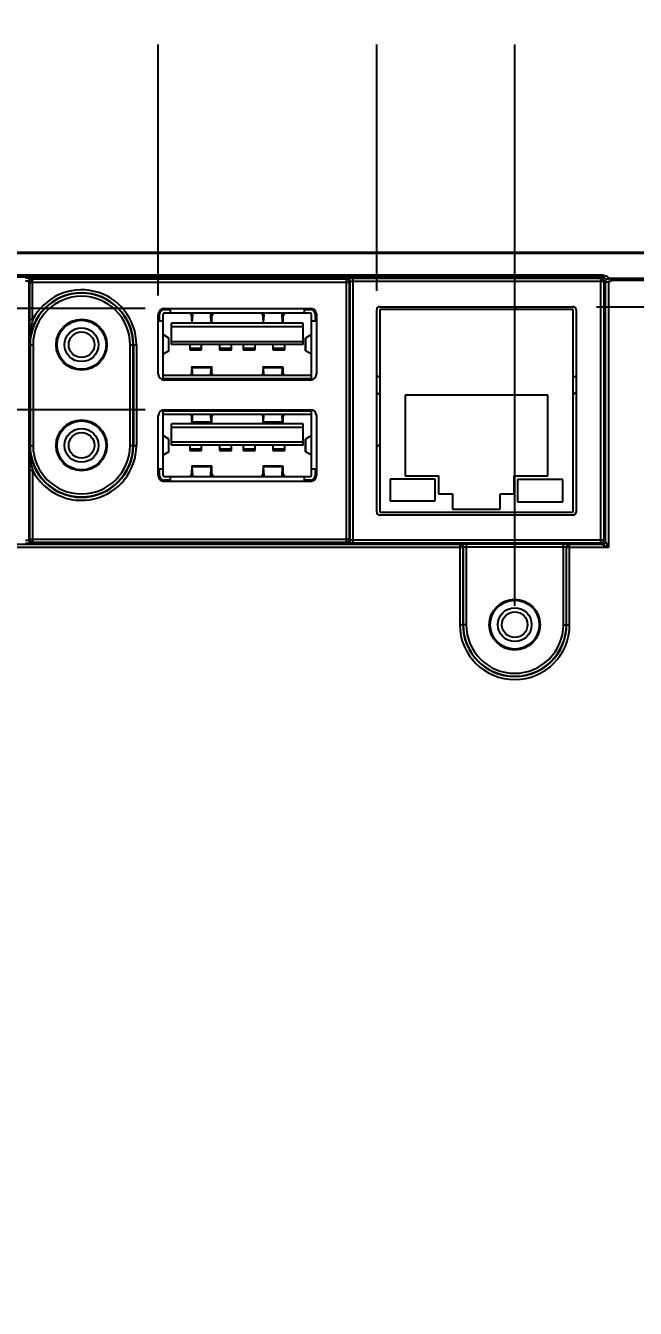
# Model space of a CAD drawing. Header units: inches. Extents: x 0 to 34, y 0 to 22.
# Drawn here: x 9.216 to 11.235, y 13.224 to 17.471 of the extents above; entities that cross this region are included whole.
import ezdxf

# ---------------------------------------------------------------- set-up
doc = ezdxf.new("R2010")
doc.units = ezdxf.units.IN
doc.header["$LTSCALE"] = 1.87
doc.header["$MEASUREMENT"] = 0
doc.layers.get('0').update_dxf_attribs({"linetype": 'CONTINUOUS'})
for name, color, linetype in [('02___PRT_ALL_AXES', 7, 'CONTINUOUS'), ('COSMETIC', 7, 'CONTINUOUS'), ('DIMENSIONS', 7, 'CONTINUOUS')]:
    doc.layers.add(name, color=color, linetype=linetype)
doc.styles.get("Standard").update_dxf_attribs({"font": 'txt', "width": 0.8})
doc.dimstyles.new('DIMSTYLE_2', dxfattribs={"dimtxt": 0.125, "dimasz": 0.18, "dimexe": 0.18, "dimexo": 0.0625, "dimgap": 0.09, "dimtad": 0, "dimtih": 1, "dimtoh": 1, "dimdec": 3, "dimzin": 4, "dimdsep": 46, "dimtxsty": 'STANDARD', "dimblk": '_FILLED', "dimblk1": '_FILLED', "dimblk2": '_FILLED', "dimcen": 0.09, "dimadec": 0, "dimazin": 0, "dimtp": 0.001, "dimtm": 0.001, "dimtfac": 1, "dimtdec": 3, "dimtofl": 0, "dimtmove": 0, "dimatfit": 3, "dimldrblk": '_FILLED', "dimfxl": 1, "dimtolj": 1, "dimtzin": 4, "dimarcsym": 0})

# ---------------------------------------------------------------- blocks, each defined once
blk = doc.blocks.new('*D15')
at = {"layer": 'DIMENSIONS', "color": 2, "linetype": 'CONTINUOUS'}
blk.add_line((11.1829, 11.5852), (13.4526, 11.5852), dxfattribs=at)
blk = doc.blocks.new('_FILLED')
at = {"color": 0, "linetype": 'BYBLOCK'}
blk.add_solid([(0, 0), (-1, 0.174), (-1, -0.174)], dxfattribs=at)
blk = doc.blocks.new('*D20')
at = {"layer": 'DIMENSIONS', "color": 2, "linetype": 'CONTINUOUS'}
for p, q in [((6.7249, 16.5346), (6.4681, 16.2617)), ((9.6121, 16.5346), (6.7249, 16.5346)), ((6.4681, 16.2617), (6.2876, 16.2617))]:
    blk.add_line(p, q, dxfattribs=at)
blk = doc.blocks.new('*D21')
at = {"layer": 'DIMENSIONS', "color": 2, "linetype": 'CONTINUOUS'}
for p, q in [((6.7249, 16.199), (6.4711, 16.0109)), ((9.6121, 16.199), (6.7249, 16.199)), ((6.4711, 16.0109), (6.2876, 16.0109))]:
    blk.add_line(p, q, dxfattribs=at)
blk = doc.blocks.new('*D22')
at = {"layer": 'DIMENSIONS', "color": 2, "linetype": 'CONTINUOUS'}
for p, q in [((11.1068, 16.5402), (12.9997, 16.5402)), ((12.9997, 16.5402), (13.2625, 16.0054)), ((13.2625, 16.0054), (13.4526, 16.0054))]:
    blk.add_line(p, q, dxfattribs=at)
blk = doc.blocks.new('*D30')
at = {"layer": 'DIMENSIONS', "color": 2, "linetype": 'CONTINUOUS'}
blk.add_line((12.2338, 14.8187), (12.2338, 17.4082), dxfattribs=at)
blk = doc.blocks.new('*D31')
at = {"layer": 'DIMENSIONS', "color": 2, "linetype": 'CONTINUOUS'}
blk.add_line((11.3885, 16.6326), (11.3885, 17.4082), dxfattribs=at)
blk = doc.blocks.new('*D32')
at = {"layer": 'DIMENSIONS', "color": 2, "linetype": 'CONTINUOUS'}
blk.add_line((10.3785, 16.5927), (10.3785, 17.4082), dxfattribs=at)
blk = doc.blocks.new('*D33')
at = {"layer": 'DIMENSIONS', "color": 2, "linetype": 'CONTINUOUS'}
blk.add_line((9.6549, 16.5773), (9.6549, 17.4082), dxfattribs=at)
blk = doc.blocks.new('*D37')
at = {"layer": 'DIMENSIONS', "color": 2, "linetype": 'CONTINUOUS'}
blk.add_line((10.8356, 15.5501), (10.8356, 17.4082), dxfattribs=at)

msp = doc.modelspace()

# ---------------------------------------------------------------- linework, layer by layer
at = {"color": 7, "linetype": 'CONTINUOUS'}
for p, q in [((7.2816, 16.7207), (12.4356, 16.7207)), ((7.2816, 16.7177), (12.4356, 16.7177)), ((11.1263, 16.6443), (8.5906, 16.6443)), ((11.1263, 16.6385), (8.5915, 16.6385)), ((9.2258, 16.6239), (9.2206, 16.6242)), ((9.2258, 16.6239), (9.2258, 15.7675)), ((9.2287, 16.6209), (9.2258, 16.6239)), ((9.2287, 16.6209), (9.2287, 16.4965)), ((10.2887, 16.6209), (9.2287, 16.6209)), ((9.2387, 16.6309), (9.2358, 16.6339)), ((9.2361, 16.6305), (9.2387, 16.6309)), ((9.2387, 16.4965), (9.2387, 16.6309)), ((10.2787, 16.6309), (9.2387, 16.6309)), ((10.2809, 16.633), (10.2787, 16.6309)), ((10.2787, 15.7605), (10.2787, 16.6309)), ((10.2814, 16.6305), (10.2787, 16.6309)), ((10.2908, 16.623), (10.2887, 16.6209)), ((10.2887, 15.7705), (10.2887, 16.6209)), ((10.2908, 15.7683), (10.2908, 16.623)), ((10.3008, 15.758), (10.3008, 16.6333)), ((11.1212, 16.6333), (10.3008, 16.6333)), ((11.1312, 16.6233), (10.3008, 16.6233)), ((11.1263, 16.6385), (11.1212, 16.6333)), ((11.1212, 15.758), (11.1212, 16.6333)), ((11.1238, 16.633), (11.1212, 16.6333)), ((11.1263, 16.6385), (11.1265, 16.6415)), ((11.1265, 16.6415), (11.1267, 16.6443)), ((11.136, 16.6281), (11.1312, 16.6233)), ((11.1312, 15.768), (11.1312, 16.6233)), ((11.1361, 16.6236), (11.136, 16.6261)), ((11.1361, 15.763), (11.1361, 16.6236)), ((11.1397, 16.6223), (11.1429, 16.6222)), ((11.1461, 16.6226), (11.1461, 15.743)), ((12.4356, 16.6336), (11.1489, 16.6336)), ((12.4356, 16.6265), (11.1559, 16.6265)), ((9.6746, 16.5346), (10.1589, 16.5346)), ((9.6746, 16.5307), (9.6943, 16.5307)), ((10.1589, 16.5189), (9.6746, 16.5189)), ((9.6943, 16.5346), (9.6943, 16.5189)), ((9.7608, 16.5189), (9.766, 16.5084)), ((9.7679, 16.5189), (9.7668, 16.496)), ((9.7671, 16.4865), (9.7686, 16.5189)), ((9.8302, 16.4865), (9.8287, 16.5189)), ((9.8294, 16.5189), (9.8305, 16.496)), ((9.8365, 16.5189), (9.8313, 16.5084)), ((9.997, 16.5189), (10.0023, 16.5084)), ((10.0042, 16.5189), (10.0031, 16.496)), ((10.0033, 16.4865), (10.0049, 16.5189)), ((10.0664, 16.4865), (10.0649, 16.5189)), ((10.0656, 16.5189), (10.0667, 16.496)), ((10.0727, 16.5189), (10.0675, 16.5084)), ((10.1392, 16.5189), (10.1392, 16.5346)), ((10.1392, 16.5307), (10.1589, 16.5307)), ((10.3785, 15.8601), (10.3785, 16.5302)), ((10.3885, 16.5402), (11.0286, 16.5402)), ((10.3885, 16.5307), (10.3885, 15.8606)), ((11.0286, 16.5307), (10.3885, 16.5307)), ((11.0286, 15.8606), (11.0286, 16.5307)), ((11.0386, 16.5302), (11.0386, 15.8601)), ((9.2387, 16.4965), (9.2287, 16.4965)), ((9.6549, 16.3173), (9.6549, 16.5148)), ((9.6707, 16.4928), (9.6549, 16.4928)), ((9.6589, 16.4928), (9.6589, 16.515)), ((9.6707, 16.2982), (9.6707, 16.515)), ((9.6983, 16.4146), (9.6983, 16.4854)), ((10.1353, 16.4854), (9.6983, 16.4854)), ((9.7662, 16.4962), (9.7662, 16.5053)), ((9.7662, 16.4962), (9.7665, 16.4854)), ((9.7666, 16.5075), (9.7666, 16.4985)), ((9.7674, 16.5075), (9.7666, 16.5075)), ((9.7666, 16.4985), (9.767, 16.4985)), ((9.7668, 16.4953), (9.7666, 16.4985)), ((9.7668, 16.496), (9.7668, 16.4953)), ((9.7671, 16.4865), (9.8302, 16.4865)), ((9.8307, 16.5075), (9.8299, 16.5075)), ((9.8303, 16.4985), (9.8307, 16.4985)), ((9.8305, 16.4953), (9.8307, 16.4985)), ((9.8305, 16.496), (9.8305, 16.4953)), ((9.8307, 16.4985), (9.8307, 16.5075)), ((9.8311, 16.4962), (9.8308, 16.4854)), ((9.8311, 16.5053), (9.8311, 16.4962)), ((10.0024, 16.4962), (10.0024, 16.5053)), ((10.0024, 16.4962), (10.0027, 16.4854)), ((10.0028, 16.5075), (10.0028, 16.4985)), ((10.0036, 16.5075), (10.0028, 16.5075)), ((10.0028, 16.4985), (10.0032, 16.4985)), ((10.003, 16.4953), (10.0028, 16.4985)), ((10.0031, 16.496), (10.003, 16.4953)), ((10.0033, 16.4865), (10.0664, 16.4865)), ((10.067, 16.5075), (10.0661, 16.5075)), ((10.0666, 16.4985), (10.0669, 16.4985)), ((10.0667, 16.496), (10.0668, 16.4953)), ((10.0668, 16.4953), (10.0669, 16.4985)), ((10.0669, 16.4985), (10.067, 16.5075)), ((10.0673, 16.4962), (10.067, 16.4854)), ((10.0674, 16.5053), (10.0673, 16.4962)), ((10.1353, 16.4146), (10.1353, 16.4854)), ((10.1628, 16.2982), (10.1628, 16.515)), ((10.1786, 16.4928), (10.1628, 16.4928)), ((10.1746, 16.515), (10.1746, 16.4928)), ((10.1786, 16.5167), (10.1786, 16.3173)), ((9.2288, 16.4639), (9.2289, 16.445)), ((9.2289, 16.445), (9.2289, 16.4434)), ((9.2289, 16.4434), (9.2291, 16.4143)), ((9.6904, 16.4366), (9.6707, 16.448)), ((9.6904, 16.3945), (9.6904, 16.4366)), ((9.6905, 16.4365), (9.6904, 16.4366)), ((9.6905, 16.3946), (9.6905, 16.4365)), ((10.1353, 16.4736), (9.6983, 16.4736)), ((10.1431, 16.4366), (10.143, 16.4365)), ((10.143, 16.3946), (10.143, 16.4365)), ((10.1628, 16.448), (10.1431, 16.4366)), ((10.1431, 16.4366), (10.1431, 16.3945)), ((9.2291, 16.4143), (9.2403, 16.4143)), ((9.2303, 16.4143), (9.2303, 16.0811)), ((9.2403, 16.4143), (9.2403, 16.0811)), ((9.5616, 16.0811), (9.5616, 16.4143)), ((9.5616, 16.4143), (9.5827, 16.4143)), ((9.5716, 16.0811), (9.5716, 16.4143)), ((9.5727, 16.4143), (9.5727, 16.0811)), ((9.5827, 16.4143), (9.5827, 16.0811)), ((9.6904, 16.3945), (9.6707, 16.3831)), ((9.6905, 16.3946), (9.6904, 16.3945)), ((10.1353, 16.4244), (9.6983, 16.4244)), ((10.1353, 16.4146), (9.6983, 16.4146)), ((9.7593, 16.4146), (9.7593, 16.397)), ((9.7593, 16.4025), (9.7986, 16.4025)), ((9.7593, 16.397), (9.7986, 16.397)), ((9.7986, 16.397), (9.7986, 16.4146)), ((9.8577, 16.4146), (9.8577, 16.397)), ((9.8577, 16.4025), (9.8971, 16.4025)), ((9.8577, 16.397), (9.8971, 16.397)), ((9.8971, 16.397), (9.8971, 16.4146)), ((9.9364, 16.4146), (9.9364, 16.397)), ((9.9364, 16.4025), (9.9758, 16.4025)), ((9.9364, 16.397), (9.9758, 16.397)), ((9.9758, 16.397), (9.9758, 16.4146)), ((10.0349, 16.4146), (10.0349, 16.397)), ((10.0349, 16.4025), (10.0742, 16.4025)), ((10.0349, 16.397), (10.0742, 16.397)), ((10.0742, 16.397), (10.0742, 16.4146)), ((10.1431, 16.3945), (10.143, 16.3946)), ((10.1628, 16.3831), (10.1431, 16.3945)), ((9.6707, 16.3132), (10.1628, 16.3132)), ((9.7659, 16.321), (9.7622, 16.3132)), ((9.766, 16.3235), (9.7661, 16.3303)), ((9.7663, 16.3281), (9.7666, 16.3329)), ((9.7663, 16.3281), (9.7663, 16.3214)), ((9.7669, 16.3281), (9.7663, 16.3281)), ((9.7663, 16.3214), (9.7672, 16.3214)), ((9.7666, 16.3407), (9.8307, 16.3407)), ((9.7669, 16.3378), (9.7666, 16.3407)), ((9.7666, 16.3329), (9.7667, 16.3316)), ((9.7667, 16.3316), (9.7676, 16.3132)), ((9.768, 16.3132), (9.7669, 16.3378)), ((9.8304, 16.3378), (9.7669, 16.3378)), ((9.8293, 16.3132), (9.8304, 16.3378)), ((9.8306, 16.3316), (9.8297, 16.3132)), ((9.8301, 16.3214), (9.831, 16.3214)), ((9.8304, 16.3378), (9.8307, 16.3407)), ((9.831, 16.3281), (9.8304, 16.3281)), ((9.8307, 16.3329), (9.8306, 16.3316)), ((9.831, 16.3281), (9.8307, 16.3329)), ((9.831, 16.3214), (9.831, 16.3281)), ((9.8312, 16.3303), (9.8313, 16.3235)), ((9.8314, 16.321), (9.8351, 16.3132)), ((10.0021, 16.321), (9.9985, 16.3132)), ((10.0022, 16.3235), (10.0023, 16.3303)), ((10.0026, 16.3281), (10.0025, 16.3214)), ((10.0025, 16.3214), (10.0034, 16.3214)), ((10.0026, 16.3281), (10.0028, 16.3329)), ((10.0031, 16.3281), (10.0026, 16.3281)), ((10.0028, 16.3407), (10.067, 16.3407)), ((10.0031, 16.3378), (10.0028, 16.3407)), ((10.0028, 16.3329), (10.0029, 16.3316)), ((10.0029, 16.3316), (10.0038, 16.3132)), ((10.0042, 16.3132), (10.0031, 16.3378)), ((10.0666, 16.3378), (10.0031, 16.3378)), ((10.0655, 16.3132), (10.0666, 16.3378)), ((10.0668, 16.3316), (10.066, 16.3132)), ((10.0663, 16.3214), (10.0672, 16.3214)), ((10.0666, 16.3378), (10.067, 16.3407)), ((10.0672, 16.3281), (10.0667, 16.3281)), ((10.067, 16.3329), (10.0668, 16.3316)), ((10.0672, 16.3281), (10.067, 16.3329)), ((10.0672, 16.3214), (10.0672, 16.3281)), ((10.0674, 16.3303), (10.0675, 16.3235)), ((10.0676, 16.321), (10.0713, 16.3132)), ((10.1628, 16.3014), (9.6707, 16.3014)), ((10.1586, 16.2973), (9.675, 16.2973)), ((10.4723, 16.2476), (10.4723, 15.9799)), ((10.9448, 16.2476), (10.4723, 16.2476)), ((10.9448, 15.9799), (10.9448, 16.2476)), ((9.6549, 15.9817), (9.6549, 16.1793)), ((9.6707, 15.9815), (9.6707, 16.1982)), ((9.6707, 16.1951), (10.1628, 16.1951)), ((10.1628, 16.1833), (9.6707, 16.1833)), ((9.6746, 16.199), (10.1589, 16.199)), ((9.7622, 16.1833), (9.7659, 16.1754)), ((9.7676, 16.1833), (9.7667, 16.1649)), ((9.7669, 16.1586), (9.768, 16.1833)), ((9.8304, 16.1586), (9.8293, 16.1833)), ((9.8297, 16.1833), (9.8306, 16.1649)), ((9.8351, 16.1833), (9.8314, 16.1754)), ((9.9985, 16.1833), (10.0021, 16.1754)), ((10.0038, 16.1833), (10.0029, 16.1649)), ((10.0031, 16.1586), (10.0042, 16.1833)), ((10.0666, 16.1586), (10.0655, 16.1833)), ((10.066, 16.1833), (10.0668, 16.1649)), ((10.0713, 16.1833), (10.0676, 16.1754)), ((10.1628, 15.9815), (10.1628, 16.1983)), ((10.1786, 16.1812), (10.1786, 15.9817)), ((9.6983, 16.0819), (9.6983, 16.1528)), ((10.1353, 16.1528), (9.6983, 16.1528)), ((10.1353, 16.1409), (9.6983, 16.1409)), ((9.7661, 16.1662), (9.766, 16.1729)), ((9.7663, 16.1751), (9.7663, 16.1683)), ((9.7672, 16.1751), (9.7663, 16.1751)), ((9.7663, 16.1683), (9.7669, 16.1683)), ((9.7666, 16.1636), (9.7663, 16.1683)), ((9.7667, 16.1649), (9.7666, 16.1636)), ((9.7666, 16.1557), (9.7669, 16.1586)), ((9.7666, 16.1557), (9.8307, 16.1557)), ((9.7669, 16.1586), (9.8304, 16.1586)), ((9.831, 16.1751), (9.8301, 16.1751)), ((9.8304, 16.1683), (9.831, 16.1683)), ((9.8307, 16.1557), (9.8304, 16.1586)), ((9.8306, 16.1649), (9.8307, 16.1636)), ((9.8307, 16.1636), (9.831, 16.1683)), ((9.831, 16.1683), (9.831, 16.1751)), ((9.8313, 16.1729), (9.8312, 16.1662)), ((10.0023, 16.1662), (10.0022, 16.1729)), ((10.0025, 16.1751), (10.0026, 16.1683)), ((10.0034, 16.1751), (10.0025, 16.1751)), ((10.0026, 16.1683), (10.0031, 16.1683)), ((10.0028, 16.1636), (10.0026, 16.1683)), ((10.0029, 16.1649), (10.0028, 16.1636)), ((10.0028, 16.1557), (10.0031, 16.1586)), ((10.0028, 16.1557), (10.067, 16.1557)), ((10.0031, 16.1586), (10.0666, 16.1586)), ((10.0672, 16.1751), (10.0663, 16.1751)), ((10.067, 16.1557), (10.0666, 16.1586)), ((10.0667, 16.1683), (10.0672, 16.1683)), ((10.0668, 16.1649), (10.067, 16.1636)), ((10.067, 16.1636), (10.0672, 16.1683)), ((10.0672, 16.1683), (10.0672, 16.1751)), ((10.0675, 16.1729), (10.0674, 16.1662)), ((10.1353, 16.0819), (10.1353, 16.1528)), ((9.6904, 16.102), (9.6707, 16.1134)), ((9.6904, 16.0598), (9.6904, 16.102)), ((9.6905, 16.1018), (9.6904, 16.102)), ((9.6905, 16.06), (9.6905, 16.1018)), ((10.1431, 16.102), (10.143, 16.1018)), ((10.143, 16.06), (10.143, 16.1018)), ((10.1628, 16.1134), (10.1431, 16.102)), ((10.1431, 16.102), (10.1431, 16.0598)), ((9.2291, 16.0811), (9.2289, 16.052)), ((9.2289, 16.052), (9.2289, 16.0504)), ((9.2291, 16.0811), (9.2403, 16.0811)), ((9.5616, 16.0811), (9.5827, 16.0811)), ((9.6904, 16.0598), (9.6707, 16.0484)), ((9.6905, 16.06), (9.6904, 16.0598)), ((10.1353, 16.0917), (9.6983, 16.0917)), ((10.1353, 16.0819), (9.6983, 16.0819)), ((9.7593, 16.0819), (9.7593, 16.0637)), ((9.7593, 16.0695), (9.7986, 16.0695)), ((9.7593, 16.0637), (9.7986, 16.0637)), ((9.7986, 16.0637), (9.7986, 16.0819)), ((9.8577, 16.0819), (9.8577, 16.0637)), ((9.8577, 16.0695), (9.8971, 16.0695)), ((9.8577, 16.0637), (9.8971, 16.0637)), ((9.8971, 16.0637), (9.8971, 16.0819)), ((9.9364, 16.0819), (9.9364, 16.0637)), ((9.9364, 16.0695), (9.9758, 16.0695)), ((9.9364, 16.0637), (9.9758, 16.0637)), ((9.9758, 16.0637), (9.9758, 16.0819)), ((10.0349, 16.0819), (10.0349, 16.0637)), ((10.0349, 16.0695), (10.0742, 16.0695)), ((10.0349, 16.0637), (10.0742, 16.0637)), ((10.0742, 16.0637), (10.0742, 16.0819)), ((10.1431, 16.0598), (10.143, 16.06)), ((10.1628, 16.0484), (10.1431, 16.0598)), ((9.2289, 16.0504), (9.2288, 16.031)), ((9.7668, 16.013), (9.8305, 16.013)), ((9.7671, 16.01), (9.7668, 16.013)), ((9.7686, 15.9776), (9.7671, 16.01)), ((9.8302, 16.01), (9.7671, 16.01)), ((9.8287, 15.9776), (9.8302, 16.01)), ((9.8302, 16.01), (9.8305, 16.013)), ((10.003, 16.013), (10.0668, 16.013)), ((10.0033, 16.01), (10.003, 16.013)), ((10.0049, 15.9776), (10.0033, 16.01)), ((10.0664, 16.01), (10.0033, 16.01)), ((10.0649, 15.9776), (10.0664, 16.01)), ((10.0664, 16.01), (10.0668, 16.013)), ((9.2287, 15.9989), (9.2287, 15.7705)), ((9.2287, 15.9989), (9.2387, 15.9989)), ((9.2387, 15.9989), (9.2387, 15.7605)), ((9.6549, 16.0037), (9.6707, 16.0037)), ((9.6589, 15.9815), (9.6589, 16.0037)), ((9.6746, 15.9776), (10.1589, 15.9776)), ((9.6943, 15.9776), (9.6943, 15.9618)), ((9.766, 15.988), (9.7608, 15.9776)), ((9.7662, 15.9912), (9.7662, 16.0003)), ((9.7666, 15.998), (9.7668, 16.0012)), ((9.7666, 15.998), (9.7666, 15.9889)), ((9.767, 15.998), (9.7666, 15.998)), ((9.7666, 15.9889), (9.7674, 15.9889)), ((9.7668, 16.0012), (9.7668, 16.0004)), ((9.7668, 16.0004), (9.7679, 15.9776)), ((9.8305, 16.0004), (9.8294, 15.9776)), ((9.8299, 15.9889), (9.8307, 15.9889)), ((9.8307, 15.998), (9.8303, 15.998)), ((9.8305, 16.0012), (9.8305, 16.0004)), ((9.8307, 15.998), (9.8305, 16.0012)), ((9.8307, 15.9889), (9.8307, 15.998)), ((9.8311, 16.0003), (9.8311, 15.9912)), ((9.8313, 15.988), (9.8365, 15.9776)), ((10.0023, 15.988), (9.997, 15.9776)), ((10.0024, 15.9912), (10.0024, 16.0003)), ((10.0028, 15.998), (10.003, 16.0012)), ((10.0028, 15.998), (10.0028, 15.9889)), ((10.0032, 15.998), (10.0028, 15.998)), ((10.0028, 15.9889), (10.0036, 15.9889)), ((10.003, 16.0012), (10.0031, 16.0004)), ((10.0031, 16.0004), (10.0042, 15.9776)), ((10.0667, 16.0004), (10.0656, 15.9776)), ((10.0661, 15.9889), (10.067, 15.9889)), ((10.0669, 15.998), (10.0666, 15.998)), ((10.0668, 16.0012), (10.0667, 16.0004)), ((10.0669, 15.998), (10.0668, 16.0012)), ((10.067, 15.9889), (10.0669, 15.998)), ((10.0673, 16.0003), (10.0674, 15.9912)), ((10.0675, 15.988), (10.0727, 15.9776)), ((10.1392, 15.9618), (10.1392, 15.9776)), ((10.1628, 16.0037), (10.1786, 16.0037)), ((10.1746, 16.0037), (10.1746, 15.9815)), ((10.4232, 15.9693), (10.4232, 15.8974)), ((10.5723, 15.9693), (10.4232, 15.9693)), ((10.4723, 15.9799), (10.5836, 15.9799)), ((10.5723, 15.8974), (10.5723, 15.9693)), ((10.5836, 15.9799), (10.5836, 15.9209)), ((10.8336, 15.9209), (10.8336, 15.9799)), ((10.8336, 15.9799), (10.9448, 15.9799)), ((10.8452, 15.9685), (10.8452, 15.8943)), ((10.995, 15.9685), (10.8452, 15.9685)), ((10.995, 15.8943), (10.995, 15.9685)), ((9.6943, 15.9657), (9.6746, 15.9657)), ((10.1585, 15.9617), (9.6749, 15.9617)), ((10.1589, 15.9657), (10.1392, 15.9657)), ((10.4232, 15.8974), (10.5723, 15.8974)), ((10.5836, 15.9209), (10.6298, 15.9209)), ((10.6298, 15.9209), (10.6298, 15.8697)), ((10.7873, 15.8697), (10.7873, 15.9209)), ((10.7873, 15.9209), (10.8336, 15.9209)), ((10.8452, 15.8943), (10.995, 15.8943)), ((10.3885, 15.8606), (11.0286, 15.8606)), ((11.0286, 15.8501), (10.3885, 15.8501)), ((10.6298, 15.8697), (10.7873, 15.8697)), ((9.2258, 15.7675), (9.2287, 15.7705)), ((9.2287, 15.7705), (10.2887, 15.7705)), ((9.2358, 15.7575), (9.2387, 15.7605)), ((9.2361, 15.7608), (9.2387, 15.7605)), ((9.2387, 15.7605), (10.2787, 15.7605)), ((10.2814, 15.7608), (10.2787, 15.7605)), ((10.2787, 15.7605), (10.2809, 15.7583)), ((10.2887, 15.7705), (10.2908, 15.7683)), ((10.2908, 15.7683), (10.296, 15.768)), ((10.3008, 15.768), (11.1312, 15.768)), ((10.3008, 15.758), (11.1212, 15.758)), ((10.6747, 15.7543), (10.6747, 15.4876)), ((10.9965, 15.7543), (10.6747, 15.7543)), ((10.9965, 15.4876), (10.9965, 15.7543)), ((11.1238, 15.7584), (11.1212, 15.758)), ((11.1212, 15.758), (11.1261, 15.753)), ((11.1312, 15.768), (11.1361, 15.763)), ((11.1412, 15.7529), (11.1361, 15.763)), ((10.6637, 15.743), (9.0534, 15.743)), ((10.6537, 15.753), (9.0634, 15.753)), ((10.6547, 15.754), (10.6537, 15.753)), ((10.6537, 15.753), (10.6537, 15.4876)), ((10.6624, 15.7479), (10.6634, 15.7456)), ((10.6634, 15.7456), (10.6637, 15.743)), ((10.6647, 15.744), (10.6637, 15.743)), ((10.6637, 15.743), (10.6637, 15.4876)), ((10.6647, 15.744), (10.6647, 15.4876)), ((10.9965, 15.7443), (10.6747, 15.7443)), ((11.0065, 15.4876), (11.0065, 15.744)), ((11.0074, 15.743), (11.0065, 15.744)), ((11.0077, 15.7456), (11.0074, 15.743)), ((11.0074, 15.4876), (11.0074, 15.743)), ((11.1461, 15.743), (11.0074, 15.743)), ((11.0087, 15.7479), (11.0077, 15.7456)), ((11.0174, 15.753), (11.0165, 15.754)), ((11.0174, 15.4876), (11.0174, 15.753)), ((11.1261, 15.753), (11.0174, 15.753)), ((11.1261, 15.753), (11.1322, 15.75)), ((11.1322, 15.75), (11.1363, 15.748)), ((11.1363, 15.748), (11.1461, 15.743)), ((11.1461, 15.743), (11.1412, 15.7529)), ((10.6747, 15.4876), (10.6537, 15.4876)), ((10.9965, 15.4876), (11.0174, 15.4876))]:
    msp.add_line(p, q, dxfattribs=at)
for centre, radius in [((9.4009, 16.4143), 0.0842), ((9.4009, 16.4143), 0.081), ((9.4009, 16.4143), 0.056), ((9.4009, 16.4143), 0.0425), ((9.4009, 16.0811), 0.0842), ((9.4009, 16.0811), 0.081), ((9.4009, 16.0811), 0.056), ((9.4009, 16.0811), 0.0425), ((10.8356, 15.4876), 0.0842), ((10.8356, 15.4876), 0.081), ((10.8356, 15.4876), 0.056), ((10.8356, 15.4876), 0.0425)]:
    msp.add_circle(centre, radius, dxfattribs=at)
for centre, radius, start, end in [((9.2157, 15.5029), 1.1313, 89.7429, 89.9995), ((9.216, 16.3777), 0.2466, 88.927, 90.0463), ((11.1261, 16.629), 0.00952, 37.1777, 44.3003), ((11.125, 16.6281), 0.011, 26.3974, 37.1986), ((11.125, 16.6281), 0.011, 20.9933, 26.4134), ((11.2872, 16.6313), 0.1513, 181.2113, 181.9815), ((11.1263, 16.6151), 0.0292, 52.5696, 64.3663), ((11.1262, 16.615), 0.0294, 39.3506, 52.5711), ((9.4009, 16.4143), 0.1718, 0, 180), ((9.4009, 16.4143), 0.1706, 0, 180), ((9.4009, 16.4143), 0.1818, 0, 153.1112), ((9.4009, 16.4143), 0.1606, 0, 180), ((9.6746, 16.5148), 0.0197, 90, 180), ((9.6746, 16.515), 0.0157, 90, 180), ((9.6746, 16.515), 0.00394, 90, 180), ((10.1589, 16.5148), 0.0197, 5.4401, 90), ((10.1589, 16.515), 0.0157, 0, 90), ((10.1589, 16.515), 0.00394, 0, 90), ((16.9301, 16.4976), 7.7014, 180.0085, 180.25129), ((9.69, 16.3949), 0.4626, 167.3072, 169.0669), ((9.7007, 16.4896), 0.0665, 356.4091, 357.3081), ((9.8966, 16.4896), 0.0664, 182.6915, 183.5913), ((9.9369, 16.4896), 0.0665, 356.4091, 357.3081), ((10.1328, 16.4896), 0.0664, 182.6915, 183.5913), ((9.557, 16.4152), 0.3279, 175.0708, 180.1591), ((9.5699, 16.4143), 0.3409, 174.8316, 175.1048), ((9.5792, 16.4134), 0.3502, 173.0431, 174.8247), ((9.675, 16.3173), 0.02, 180, 270), ((10.1586, 16.3173), 0.02, 270, 360), ((9.6746, 16.1793), 0.0197, 90, 180), ((10.1589, 16.1793), 0.0197, 5.4401, 90), ((9.5596, 16.0803), 0.3305, 179.8609, 184.9089), ((9.4009, 16.0811), 0.1718, 180, 360), ((9.4009, 16.0811), 0.1706, 180, 360), ((9.5703, 16.0812), 0.3412, 184.8948, 185.168), ((9.4009, 16.0811), 0.1818, 206.8892, 360), ((9.4009, 16.0811), 0.1606, 180, 360), ((17.8625, 15.9956), 8.6338, 179.76561, 179.97827), ((9.5796, 16.0821), 0.3506, 185.176, 187.026), ((9.6908, 16.1007), 0.4633, 190.9678, 192.6916), ((9.6749, 15.9817), 0.02, 180, 270), ((9.6746, 15.9815), 0.0157, 180, 270), ((9.6746, 15.9815), 0.00394, 180, 270), ((10.1585, 15.9817), 0.02, 270, 360), ((10.1589, 15.9815), 0.0157, 270, 360), ((10.1589, 15.9815), 0.00394, 270, 360), ((9.2158, 16.8715), 1.1144, 269.9989, 270.2855), ((10.3009, 16.8893), 1.1313, 269.7429, 269.9995), ((10.3006, 16.0145), 0.2466, 268.927, 270.0463), ((10.8356, 15.4876), 0.1818, 180, 360), ((10.8356, 15.4876), 0.1718, 180, 360), ((10.8356, 15.4876), 0.1709, 180, 360), ((10.8356, 15.4876), 0.1609, 180, 360)]:
    msp.add_arc(centre, radius, start, end, dxfattribs=at)
for centre, major_axis, ratio, start_param, end_param in [((9.766, 16.5045), (0, 0.0157), 0.034921, -1.37888, -0.400428), ((9.8313, 16.5045), (0, 0.0157), 0.034921, 0.400559, 1.37888), ((10.0022, 16.5045), (0, 0.0157), 0.034921, -1.37888, -0.400428), ((10.0675, 16.5045), (0, 0.0157), 0.034921, 0.400559, 1.37888), ((10.3885, 16.5302), (0.00707, -0.00707), 0.999695, 2.356347, 3.926839), ((11.0286, 16.5302), (0.00707, 0.00707), 0.999695, -0.785246, 0.785246), ((9.766, 16.5045), (0, 0.0039), 0.034921, -1.37888, -0.070127), ((9.8313, 16.5045), (0, 0.0039), 0.034921, 0.070127, 1.37888), ((10.0022, 16.5045), (0, 0.0039), 0.034921, -1.37888, -0.070127), ((10.0675, 16.5045), (0, 0.0039), 0.034921, 0.070127, 1.37888), ((9.7659, 16.3245), (0, 0.00346), 0.034921, -3.067158, -1.850049), ((9.7659, 16.3245), (0, 0.0113), 0.034921, -3.067158, -1.850049), ((9.8314, 16.3245), (0, 0.0113), 0.034921, -4.433136, -3.216027), ((9.8314, 16.3245), (0, 0.00346), 0.034921, -4.433136, -3.216027), ((10.0021, 16.3245), (0, 0.00346), 0.034921, -3.067158, -1.850049), ((10.0021, 16.3245), (0, 0.0113), 0.034921, -3.067158, -1.850049), ((10.0676, 16.3245), (0, 0.0113), 0.034921, -4.433136, -3.216027), ((10.0676, 16.3245), (0, 0.00346), 0.034921, -4.433136, -3.216027), ((9.7659, 16.172), (0, 0.0113), 0.034921, -1.291544, -0.074435), ((9.8314, 16.172), (0, 0.0113), 0.034921, 0.074435, 1.291544), ((10.0021, 16.172), (0, 0.0113), 0.034921, -1.291544, -0.074435), ((10.0676, 16.172), (0, 0.0113), 0.034921, 0.074435, 1.291544), ((9.7659, 16.172), (0, 0.00346), 0.034921, -1.291544, -0.074435), ((9.8314, 16.172), (0, 0.00346), 0.034921, 0.074435, 1.291544), ((10.0021, 16.172), (0, 0.00346), 0.034921, -1.291544, -0.074435), ((10.0676, 16.172), (0, 0.00346), 0.034921, 0.074435, 1.291544), ((9.766, 15.9919), (0, 0.0039), 0.034921, -3.071465, -1.762713), ((9.766, 15.9919), (0, 0.0157), 0.034921, -2.741165, -1.762713), ((9.8313, 15.9919), (0, 0.0157), 0.034921, -4.520473, -3.542154), ((9.8313, 15.9919), (0, 0.0039), 0.034921, -4.520473, -3.21172), ((10.0022, 15.9919), (0, 0.0039), 0.034921, -3.071465, -1.762713), ((10.0022, 15.9919), (0, 0.0157), 0.034921, -2.741165, -1.762713), ((10.0675, 15.9919), (0, 0.0157), 0.034921, -4.520473, -3.542154), ((10.0675, 15.9919), (0, 0.0039), 0.034921, -4.520473, -3.21172), ((10.3885, 15.8601), (0.00707, 0.00707), 0.999695, -3.926839, -2.356347), ((11.0286, 15.8601), (0.00707, -0.00707), 0.999695, -0.785246, 0.785246)]:
    msp.add_ellipse(centre, major_axis=major_axis, ratio=ratio, start_param=start_param, end_param=end_param, dxfattribs=at)
for points, knots in [([(9.2358, 16.6339), (9.2357, 16.6339), (9.2357, 16.6339), (9.2356, 16.6339), (9.2356, 16.6339), (9.2354, 16.6339), (9.235, 16.634), (9.2346, 16.634), (9.234, 16.634), (9.2332, 16.634), (9.2324, 16.6341), (9.2311, 16.6341), (9.2292, 16.6341), (9.2266, 16.6342), (9.2238, 16.6342), (9.2218, 16.6342), (9.2208, 16.6342)], [0, 0, 0, 0, 0.002252, 0.006591, 0.013079, 0.021726, 0.045452, 0.077646, 0.118106, 0.166578, 0.222746, 0.286247, 0.433563, 0.604717, 0.79516, 1, 1, 1, 1]), ([(9.2258, 16.6239), (9.2258, 16.6256), (9.2267, 16.6291), (9.2293, 16.6317), (9.2308, 16.6325)], [0, 0, 0, 0, 0.499981, 1, 1, 1, 1]), ([(9.2287, 16.6209), (9.2287, 16.622), (9.2291, 16.6241), (9.2304, 16.6266), (9.2319, 16.6282), (9.2336, 16.6296), (9.2351, 16.6302), (9.2361, 16.6305)], [0, 0, 0, 0, 0.249007, 0.499083, 0.624307, 0.749588, 1, 1, 1, 1]), ([(9.2308, 16.6325), (9.2311, 16.6327), (9.2327, 16.6335), (9.2345, 16.6339), (9.2358, 16.6339)], [0, 0, 0, 0, 0.251836, 1, 1, 1, 1]), ([(10.3008, 16.6333), (10.2996, 16.6333), (10.297, 16.6333), (10.2934, 16.6333), (10.29, 16.6333), (10.2874, 16.6333), (10.2856, 16.6332), (10.2844, 16.6332), (10.2834, 16.6332), (10.2825, 16.6331), (10.2819, 16.6331), (10.2814, 16.6331), (10.2811, 16.633), (10.281, 16.633), (10.2809, 16.633), (10.2809, 16.633), (10.2809, 16.633)], [0, 0, 0, 0, 0.192706, 0.378211, 0.549577, 0.700357, 0.766218, 0.824874, 0.875776, 0.918422, 0.952435, 0.977474, 0.986557, 0.993332, 0.997799, 1, 1, 1, 1]), ([(10.2858, 16.6317), (10.2855, 16.6319), (10.2839, 16.6326), (10.2821, 16.633), (10.2809, 16.633)], [0, 0, 0, 0, 0.251836, 1, 1, 1, 1]), ([(10.2887, 16.6209), (10.2887, 16.622), (10.2884, 16.6241), (10.2871, 16.6266), (10.2856, 16.6282), (10.2839, 16.6296), (10.2824, 16.6302), (10.2814, 16.6305)], [0, 0, 0, 0, 0.249007, 0.499083, 0.624307, 0.749588, 1, 1, 1, 1]), ([(10.2908, 16.623), (10.2908, 16.6247), (10.2899, 16.6282), (10.2873, 16.6308), (10.2858, 16.6317)], [0, 0, 0, 0, 0.499981, 1, 1, 1, 1]), ([(10.3008, 16.6233), (10.3002, 16.6233), (10.2989, 16.6233), (10.2971, 16.6233), (10.2954, 16.6233), (10.2939, 16.6232), (10.2928, 16.6232), (10.2921, 16.6232), (10.2917, 16.6231), (10.2914, 16.6231), (10.2911, 16.6231), (10.2909, 16.623), (10.2909, 16.623), (10.2908, 16.623)], [0, 0, 0, 0, 0.192477, 0.37776, 0.54892, 0.699527, 0.823927, 0.874803, 0.917455, 0.951517, 0.976671, 0.992762, 1, 1, 1, 1]), ([(11.1312, 16.6233), (11.1312, 16.6244), (11.1308, 16.6266), (11.1295, 16.629), (11.1281, 16.6307), (11.1264, 16.632), (11.1249, 16.6327), (11.1238, 16.633)], [0, 0, 0, 0, 0.249007, 0.499083, 0.624307, 0.749588, 1, 1, 1, 1]), ([(11.1263, 16.6443), (11.1274, 16.6443), (11.1297, 16.6442), (11.134, 16.6434), (11.1371, 16.6424), (11.139, 16.6414)], [0, 0, 0, 0, 0.257531, 0.511708, 1, 1, 1, 1]), ([(11.1263, 16.6385), (11.1272, 16.6385), (11.1287, 16.6382), (11.131, 16.6373), (11.1323, 16.6363), (11.133, 16.6357)], [0, 0, 0, 0, 0.353965, 0.616045, 1, 1, 1, 1]), ([(11.1337, 16.6348), (11.1342, 16.6342), (11.1354, 16.6332), (11.1368, 16.6326), (11.1376, 16.6324)], [0, 0, 0, 0, 0.485287, 1, 1, 1, 1]), ([(11.1352, 16.6321), (11.1353, 16.6318), (11.1358, 16.6305), (11.136, 16.6292), (11.136, 16.6281)], [0, 0, 0, 0, 0.202824, 1, 1, 1, 1]), ([(11.1361, 16.6236), (11.1361, 16.6234), (11.1362, 16.6232), (11.1364, 16.623), (11.1367, 16.6228), (11.1371, 16.6227), (11.1376, 16.6226), (11.1385, 16.6224), (11.1392, 16.6224), (11.1397, 16.6223)], [0, 0, 0, 0, 0.076803, 0.149984, 0.235416, 0.341815, 0.472422, 0.626775, 1, 1, 1, 1]), ([(11.1376, 16.6324), (11.1393, 16.6319), (11.1422, 16.6318), (11.146, 16.6325), (11.1479, 16.6332), (11.1489, 16.6336)], [0, 0, 0, 0, 0.457962, 0.720073, 1, 1, 1, 1]), ([(11.1429, 16.6222), (11.1432, 16.6222), (11.1443, 16.6223), (11.1454, 16.6224), (11.1461, 16.6226)], [0, 0, 0, 0, 0.245374, 1, 1, 1, 1]), ([(11.1559, 16.6265), (11.1544, 16.6256), (11.1512, 16.6241), (11.1478, 16.6231), (11.1461, 16.6226)], [0, 0, 0, 0, 0.499749, 1, 1, 1, 1]), ([(11.1489, 16.6336), (11.1497, 16.6333), (11.1513, 16.6325), (11.1532, 16.6314), (11.1545, 16.6302), (11.1554, 16.6292), (11.156, 16.6279), (11.156, 16.627), (11.1559, 16.6265)], [0, 0, 0, 0, 0.244877, 0.491795, 0.616583, 0.742673, 0.870543, 1, 1, 1, 1]), ([(9.2316, 16.4558), (9.2319, 16.458), (9.233, 16.467), (9.2346, 16.4759), (9.2358, 16.4826)], [0, 0, 0, 0, 0.249393, 1, 1, 1, 1]), ([(9.7666, 16.3407), (9.7665, 16.3407), (9.7665, 16.3407), (9.7665, 16.3405), (9.7664, 16.3403), (9.7664, 16.3398), (9.7663, 16.339), (9.7663, 16.3377), (9.7662, 16.3362), (9.7661, 16.3344), (9.7661, 16.3324), (9.7661, 16.331), (9.7661, 16.3303)], [0, 0, 0, 0, 0.005933, 0.0199, 0.042472, 0.073651, 0.161047, 0.280034, 0.427502, 0.599704, 0.792349, 1, 1, 1, 1]), ([(9.8307, 16.3407), (9.8308, 16.3407), (9.8308, 16.3407), (9.8308, 16.3405), (9.8309, 16.3403), (9.8309, 16.3398), (9.831, 16.339), (9.831, 16.3377), (9.8311, 16.3362), (9.8312, 16.3344), (9.8312, 16.3324), (9.8312, 16.331), (9.8312, 16.3303)], [0, 0, 0, 0, 0.005929, 0.019884, 0.042448, 0.073629, 0.161054, 0.280064, 0.427536, 0.599728, 0.79236, 1, 1, 1, 1]), ([(10.0028, 16.3407), (10.0028, 16.3407), (10.0027, 16.3407), (10.0027, 16.3405), (10.0027, 16.3403), (10.0026, 16.3398), (10.0025, 16.339), (10.0025, 16.3377), (10.0024, 16.3362), (10.0024, 16.3344), (10.0023, 16.3324), (10.0023, 16.331), (10.0023, 16.3303)], [0, 0, 0, 0, 0.005933, 0.0199, 0.042472, 0.073651, 0.161047, 0.280034, 0.427502, 0.599704, 0.792349, 1, 1, 1, 1]), ([(10.067, 16.3407), (10.067, 16.3407), (10.067, 16.3407), (10.067, 16.3405), (10.0671, 16.3403), (10.0671, 16.3398), (10.0672, 16.339), (10.0673, 16.3377), (10.0673, 16.3362), (10.0674, 16.3344), (10.0674, 16.3324), (10.0674, 16.331), (10.0674, 16.3303)], [0, 0, 0, 0, 0.005929, 0.019884, 0.042448, 0.073629, 0.161054, 0.280064, 0.427536, 0.599728, 0.79236, 1, 1, 1, 1]), ([(9.7661, 16.1662), (9.7661, 16.1654), (9.7661, 16.164), (9.7661, 16.162), (9.7662, 16.1602), (9.7663, 16.1587), (9.7663, 16.1575), (9.7664, 16.1566), (9.7664, 16.1562), (9.7665, 16.1559), (9.7665, 16.1558), (9.7665, 16.1557), (9.7666, 16.1557)], [0, 0, 0, 0, 0.207651, 0.400296, 0.572498, 0.719966, 0.838953, 0.926349, 0.957528, 0.9801, 0.994067, 1, 1, 1, 1]), ([(9.8312, 16.1662), (9.8312, 16.1654), (9.8312, 16.164), (9.8312, 16.162), (9.8311, 16.1602), (9.831, 16.1587), (9.831, 16.1575), (9.8309, 16.1566), (9.8309, 16.1562), (9.8308, 16.1559), (9.8308, 16.1558), (9.8308, 16.1557), (9.8307, 16.1557)], [0, 0, 0, 0, 0.20764, 0.400272, 0.572464, 0.719936, 0.838946, 0.926371, 0.957552, 0.980116, 0.994071, 1, 1, 1, 1]), ([(10.0023, 16.1662), (10.0023, 16.1654), (10.0023, 16.164), (10.0024, 16.162), (10.0024, 16.1602), (10.0025, 16.1587), (10.0025, 16.1575), (10.0026, 16.1566), (10.0027, 16.1562), (10.0027, 16.1559), (10.0027, 16.1558), (10.0028, 16.1557), (10.0028, 16.1557)], [0, 0, 0, 0, 0.207651, 0.400296, 0.572498, 0.719966, 0.838953, 0.926349, 0.957528, 0.9801, 0.994067, 1, 1, 1, 1]), ([(10.0674, 16.1662), (10.0674, 16.1654), (10.0674, 16.164), (10.0674, 16.162), (10.0673, 16.1602), (10.0673, 16.1587), (10.0672, 16.1575), (10.0671, 16.1566), (10.0671, 16.1562), (10.067, 16.1559), (10.067, 16.1558), (10.067, 16.1557), (10.067, 16.1557)], [0, 0, 0, 0, 0.20764, 0.400272, 0.572464, 0.719936, 0.838946, 0.926371, 0.957552, 0.980116, 0.994071, 1, 1, 1, 1]), ([(9.2359, 16.0126), (9.2355, 16.0148), (9.2338, 16.0236), (9.2325, 16.0325), (9.2316, 16.0392)], [0, 0, 0, 0, 0.250664, 1, 1, 1, 1]), ([(9.7668, 16.013), (9.7667, 16.013), (9.7667, 16.0129), (9.7667, 16.0127), (9.7666, 16.0124), (9.7665, 16.0118), (9.7665, 16.0108), (9.7664, 16.0093), (9.7663, 16.0074), (9.7663, 16.0052), (9.7662, 16.0028), (9.7662, 16.0011), (9.7662, 16.0003)], [0, 0, 0, 0, 0.005896, 0.020079, 0.04305, 0.074782, 0.163579, 0.284051, 0.432599, 0.604914, 0.796097, 1, 1, 1, 1]), ([(9.8305, 16.013), (9.8306, 16.013), (9.8306, 16.0129), (9.8306, 16.0127), (9.8307, 16.0124), (9.8308, 16.0118), (9.8308, 16.0108), (9.8309, 16.0093), (9.831, 16.0074), (9.831, 16.0052), (9.8311, 16.0028), (9.8311, 16.0011), (9.8311, 16.0003)], [0, 0, 0, 0, 0.00589, 0.020061, 0.043022, 0.074756, 0.163584, 0.284079, 0.432631, 0.604936, 0.796106, 1, 1, 1, 1]), ([(10.003, 16.013), (10.003, 16.013), (10.0029, 16.0129), (10.0029, 16.0127), (10.0028, 16.0124), (10.0028, 16.0118), (10.0027, 16.0108), (10.0026, 16.0093), (10.0026, 16.0074), (10.0025, 16.0052), (10.0025, 16.0028), (10.0024, 16.0011), (10.0024, 16.0003)], [0, 0, 0, 0, 0.005896, 0.020079, 0.04305, 0.074782, 0.163579, 0.284051, 0.432599, 0.604914, 0.796097, 1, 1, 1, 1]), ([(10.0668, 16.013), (10.0668, 16.013), (10.0668, 16.0129), (10.0669, 16.0127), (10.0669, 16.0124), (10.067, 16.0118), (10.067, 16.0108), (10.0671, 16.0093), (10.0672, 16.0074), (10.0672, 16.0052), (10.0673, 16.0028), (10.0673, 16.0011), (10.0673, 16.0003)], [0, 0, 0, 0, 0.00589, 0.020061, 0.043022, 0.074756, 0.163584, 0.284079, 0.432631, 0.604936, 0.796106, 1, 1, 1, 1]), ([(9.2158, 15.7671), (9.2164, 15.7671), (9.2177, 15.7671), (9.2195, 15.7671), (9.2212, 15.7672), (9.2227, 15.7672), (9.2238, 15.7673), (9.2245, 15.7673), (9.2249, 15.7673), (9.2253, 15.7674), (9.2255, 15.7674), (9.2257, 15.7674), (9.2257, 15.7674), (9.2258, 15.7675)], [0, 0, 0, 0, 0.192477, 0.37776, 0.54892, 0.699527, 0.823927, 0.874803, 0.917455, 0.951517, 0.976671, 0.992762, 1, 1, 1, 1]), ([(9.2213, 15.7571), (9.2223, 15.7571), (9.2242, 15.7572), (9.227, 15.7572), (9.2294, 15.7572), (9.2312, 15.7572), (9.2325, 15.7573), (9.2333, 15.7573), (9.234, 15.7573), (9.2346, 15.7574), (9.2351, 15.7574), (9.2354, 15.7574), (9.2356, 15.7574), (9.2357, 15.7574), (9.2357, 15.7574), (9.2357, 15.7575), (9.2358, 15.7575)], [0, 0, 0, 0, 0.205496, 0.396161, 0.567194, 0.714283, 0.777665, 0.833717, 0.88207, 0.922445, 0.954577, 0.978249, 0.986882, 0.993373, 0.997727, 1, 1, 1, 1]), ([(9.2258, 15.7675), (9.2258, 15.7657), (9.2267, 15.7622), (9.2293, 15.7597), (9.2308, 15.7588)], [0, 0, 0, 0, 0.499981, 1, 1, 1, 1]), ([(9.2287, 15.7705), (9.2287, 15.7694), (9.2291, 15.7672), (9.2304, 15.7648), (9.2319, 15.7631), (9.2336, 15.7618), (9.2351, 15.7611), (9.2361, 15.7608)], [0, 0, 0, 0, 0.249007, 0.499083, 0.624307, 0.749588, 1, 1, 1, 1]), ([(9.2308, 15.7588), (9.2311, 15.7586), (9.2327, 15.7578), (9.2345, 15.7575), (9.2358, 15.7575)], [0, 0, 0, 0, 0.251836, 1, 1, 1, 1]), ([(10.2858, 15.7597), (10.2855, 15.7595), (10.2839, 15.7587), (10.2821, 15.7583), (10.2809, 15.7583)], [0, 0, 0, 0, 0.251836, 1, 1, 1, 1]), ([(10.2809, 15.7583), (10.2809, 15.7583), (10.2809, 15.7583), (10.281, 15.7583), (10.2811, 15.7583), (10.2812, 15.7583), (10.2816, 15.7583), (10.282, 15.7582), (10.2826, 15.7582), (10.2834, 15.7582), (10.2842, 15.7582), (10.2855, 15.7581), (10.2874, 15.7581), (10.29, 15.7581), (10.2928, 15.758), (10.2948, 15.758), (10.2958, 15.758)], [0, 0, 0, 0, 0.002252, 0.006591, 0.013079, 0.021726, 0.045452, 0.077646, 0.118106, 0.166578, 0.222746, 0.286247, 0.433563, 0.604717, 0.79516, 1, 1, 1, 1]), ([(10.2887, 15.7705), (10.2887, 15.7694), (10.2884, 15.7672), (10.2871, 15.7648), (10.2856, 15.7631), (10.2839, 15.7618), (10.2824, 15.7611), (10.2814, 15.7608)], [0, 0, 0, 0, 0.249007, 0.499083, 0.624307, 0.749588, 1, 1, 1, 1]), ([(10.2908, 15.7683), (10.2908, 15.7666), (10.2899, 15.7631), (10.2873, 15.7605), (10.2858, 15.7597)], [0, 0, 0, 0, 0.499981, 1, 1, 1, 1]), ([(10.6747, 15.7543), (10.6734, 15.7543), (10.6708, 15.7543), (10.6672, 15.7543), (10.6638, 15.7543), (10.6612, 15.7542), (10.6594, 15.7542), (10.6582, 15.7542), (10.6572, 15.7541), (10.6563, 15.7541), (10.6557, 15.7541), (10.6552, 15.7541), (10.6549, 15.754), (10.6548, 15.754), (10.6547, 15.754), (10.6547, 15.754), (10.6547, 15.754)], [0, 0, 0, 0, 0.192701, 0.378207, 0.549571, 0.700347, 0.766205, 0.82486, 0.875761, 0.918409, 0.952427, 0.97747, 0.986555, 0.993333, 0.9978, 1, 1, 1, 1]), ([(11.0165, 15.754), (11.0164, 15.754), (11.0164, 15.754), (11.0163, 15.754), (11.0162, 15.754), (11.0159, 15.7541), (11.0155, 15.7541), (11.0148, 15.7541), (11.0139, 15.7541), (11.0129, 15.7542), (11.0118, 15.7542), (11.0099, 15.7542), (11.0073, 15.7543), (11.0039, 15.7543), (11.0003, 15.7543), (10.9977, 15.7543), (10.9965, 15.7543)], [0, 0, 0, 0, 0.002191, 0.006636, 0.013387, 0.022444, 0.047405, 0.081309, 0.123851, 0.174635, 0.2332, 0.298988, 0.449747, 0.621192, 0.807045, 1, 1, 1, 1]), ([(11.1312, 15.768), (11.1312, 15.7669), (11.1308, 15.7647), (11.1295, 15.7623), (11.1281, 15.7607), (11.1264, 15.7593), (11.1249, 15.7586), (11.1238, 15.7584)], [0, 0, 0, 0, 0.249007, 0.499083, 0.624307, 0.749588, 1, 1, 1, 1]), ([(11.1311, 15.7544), (11.1308, 15.7542), (11.1292, 15.7534), (11.1274, 15.753), (11.1261, 15.753)], [0, 0, 0, 0, 0.251836, 1, 1, 1, 1]), ([(11.1361, 15.763), (11.1361, 15.7613), (11.1352, 15.7578), (11.1326, 15.7552), (11.1311, 15.7544)], [0, 0, 0, 0, 0.499981, 1, 1, 1, 1]), ([(10.6537, 15.753), (10.6555, 15.753), (10.659, 15.7521), (10.6616, 15.7495), (10.6624, 15.7479)], [0, 0, 0, 0, 0.499985, 1, 1, 1, 1]), ([(10.6547, 15.754), (10.656, 15.754), (10.6586, 15.7534), (10.6619, 15.7512), (10.6641, 15.7479), (10.6647, 15.7453), (10.6647, 15.744)], [0, 0, 0, 0, 0.249735, 0.5, 0.750265, 1, 1, 1, 1]), ([(10.6747, 15.7443), (10.674, 15.7443), (10.6728, 15.7443), (10.6709, 15.7443), (10.6692, 15.7443), (10.6677, 15.7442), (10.6667, 15.7442), (10.6659, 15.7441), (10.6655, 15.7441), (10.6652, 15.7441), (10.6649, 15.7441), (10.6648, 15.744), (10.6647, 15.744), (10.6647, 15.744)], [0, 0, 0, 0, 0.192473, 0.377755, 0.548913, 0.699516, 0.823912, 0.874788, 0.917442, 0.951509, 0.976667, 0.992762, 1, 1, 1, 1]), ([(11.0065, 15.744), (11.0064, 15.744), (11.0064, 15.744), (11.0062, 15.7441), (11.006, 15.7441), (11.0056, 15.7441), (11.0052, 15.7441), (11.0045, 15.7442), (11.0034, 15.7442), (11.0019, 15.7443), (11.0002, 15.7443), (10.9984, 15.7443), (10.9971, 15.7443), (10.9965, 15.7443)], [0, 0, 0, 0, 0.007209, 0.023247, 0.048322, 0.082277, 0.124827, 0.175587, 0.299825, 0.450409, 0.621646, 0.807274, 1, 1, 1, 1]), ([(11.0165, 15.754), (11.0152, 15.754), (11.0125, 15.7534), (11.0092, 15.7512), (11.007, 15.7479), (11.0065, 15.7453), (11.0065, 15.744)], [0, 0, 0, 0, 0.249735, 0.5, 0.750265, 1, 1, 1, 1]), ([(11.0174, 15.753), (11.0156, 15.753), (11.0121, 15.7521), (11.0095, 15.7495), (11.0087, 15.7479)], [0, 0, 0, 0, 0.499985, 1, 1, 1, 1])]:
    msp.add_open_spline(points, degree=3, knots=knots, dxfattribs=at)
at = {"layer": '02___PRT_ALL_AXES', "color": 7, "linetype": 'CONTINUOUS'}
for centre, start, end in [((10.3985, 16.2807), 108.5873, 129.8822), ((11.0186, 16.2807), 50.1178, 71.4127), ((10.3985, 16.2807), 230.1178, 251.4127), ((11.0186, 16.2807), 288.5873, 309.8822)]:
    msp.add_arc(centre, 0.0315, start, end, dxfattribs=at)
at = {"layer": 'COSMETIC', "color": 2, "linetype": 'CONTINUOUS'}
for p, q in [((10.8339, 16.5307), (10.8434, 16.5402)), ((10.3785, 16.0753), (10.3885, 16.0853))]:
    msp.add_line(p, q, dxfattribs=at)

# ---------------------------------------------------------------- dimensions: what is measured, and where the dimension line sits
at = {"layer": 'DIMENSIONS', "color": 2, "linetype": 'CONTINUOUS'}
for feature_location, offset, dtype, origin, picture, middle in [((12.2338, 14.8187), (0, 2.5895), 1, (6.9816, 14.7562), '*D30', (12.2963, 17.4707)), ((11.3885, 16.6326), (0, 0.7755), 1, (6.9816, 16.5701), '*D31', (11.451, 17.4707)), ((10.3785, 16.5927), (0, 0.8155), 1, (6.9816, 16.5302), '*D32', (10.441, 17.4707)), ((10.8356, 15.5501), (0, 1.858), 1, (6.9816, 15.4876), '*D37', (10.8981, 17.4707)), ((9.6121, 16.199), (-3.3246, -0.1882), 0, (9.6746, 16.7207), '*D21', (5.0001, 15.9484)), ((9.6121, 16.5346), (-3.3246, -0.2729), 0, (9.6746, 16.7207), '*D20', (5.1001, 16.1992)), ((11.1829123219, 11.5851674382), (2.2696535566, 0), 0, (8.5987079437, 16.7206674382), '*D15', (13.5150658785, 11.5226674382)), ((11.10681, 16.54019), (2.34575, -0.53479), 0, (10.38848, 16.72067), '*D22', (13.51507, 15.9429))]:
    dim = msp.add_ordinate_dim(feature_location=feature_location, offset=offset, dtype=dtype, origin=origin, dimstyle='DIMSTYLE_2', dxfattribs=at)
    dim.commit()
    dim.dimension.update_dxf_attribs({"geometry": picture, "text_midpoint": middle})
dim = msp.add_ordinate_dim(feature_location=(9.6549, 16.5773), offset=(0, 0.8308), dtype=1, origin=(6.9816, 16.5148), text='2x <>', dimstyle='DIMSTYLE_2', dxfattribs=at)
dim.commit()
dim.dimension.update_dxf_attribs({"geometry": '*D33', "text_midpoint": (9.7174, 17.4707)})

doc.saveas('drawing.dxf')
